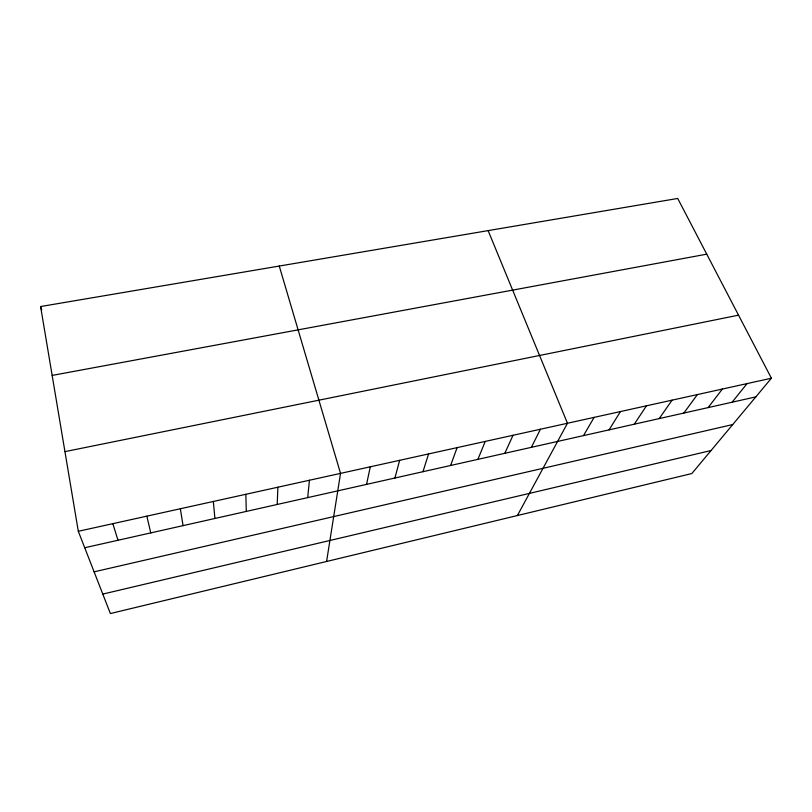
<?xml version="1.0" encoding="UTF-8"?>
<svg xmlns="http://www.w3.org/2000/svg" width="812" height="812" viewBox="0 0 812 812"><rect width="100%" height="100%" fill="white"/><g stroke="black" fill="none" stroke-linecap="round" stroke-linejoin="round"><path stroke-width="1.22" d="M277.207 504.475L277.877 487.22M307.697 497.614L309.433 480.247M326.586 561.488L340.532 473.376L279.257 266.052M366.547 484.388L370.292 466.809M394.936 478.004L399.636 460.333M422.961 471.711L428.574 453.938M450.599 465.489L457.105 447.635M477.882 459.359L485.261 441.413M504.8 453.309L513.032 435.283M531.373 447.331L540.437 429.233M517.386 515.549L567.466 423.265L488.134 230.618M583.493 435.618L594.14 417.368M609.051 429.873L620.459 411.562M634.294 424.199L646.443 405.817M659.212 418.596L672.082 400.154M683.826 413.064L697.396 394.571M708.125 407.604L722.375 389.049M732.13 402.204L747.05 383.599M771.4 378.219L691.844 473.538L110.371 613.547L78.307 531.292L40.6 306.54L677.705 198.453L771.4 378.219L78.307 531.292M102.789 594.09L711.068 450.518M94.121 571.841L732.728 424.554M84.722 547.745L755.83 396.875M64.95 451.634L738.534 315.168M52.161 375.418L706.734 254.166M40.6 306.54L41.706 310.011M112.848 523.669L117.994 540.264M146.85 516.158L150.768 532.895M180.345 508.759L183.065 525.638M213.343 501.471L214.896 518.482M245.853 494.295L246.28 511.428"/></g></svg>
